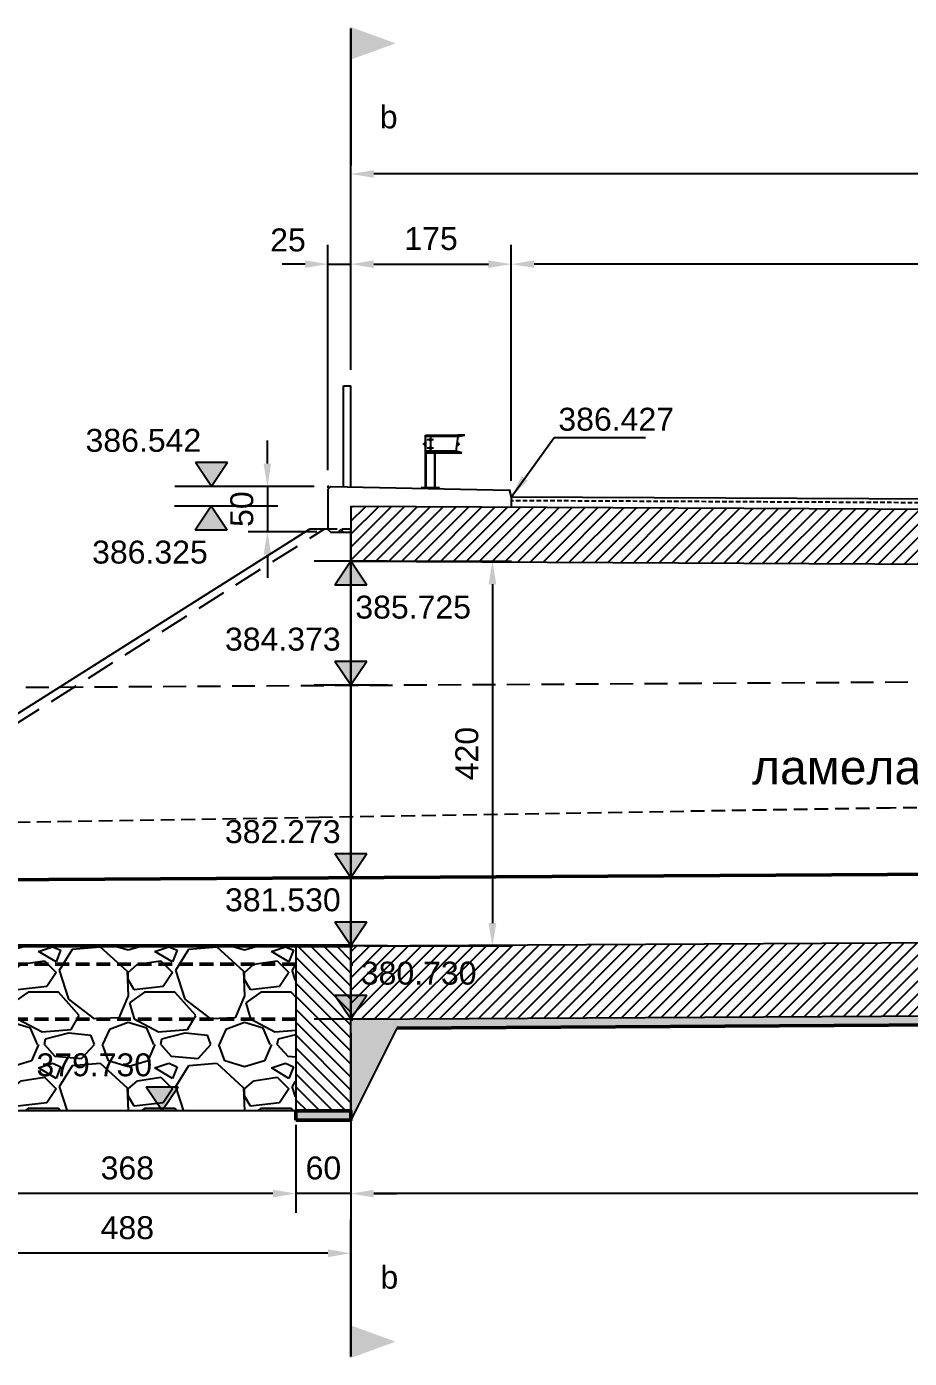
# Model space of a CAD drawing. Header units: centimetres. Extents: x 8495135 to 959133560, y 4530079 to 463453963.
# Drawn here: x 959095819 to 959096782, y 463411027 to 463412480 of the extents above; entities that cross this region are included whole.
import ezdxf
from ezdxf.enums import TextEntityAlignment as Align

# ---------------------------------------------------------------- set-up
doc = ezdxf.new("R2010")
doc.units = ezdxf.units.CM
doc.header["$LTSCALE"] = 0.1
doc.linetypes.add('DASHED', pattern=[0.75, 0.5, -0.25])
doc.linetypes.add('HIDDEN', pattern=[9.525, 6.35, -3.175])
doc.layers.add('31_VERT_ALIGNM', color=1, linetype='Continuous', lineweight=50)
doc.layers.add('br_text', color=2, linetype='Continuous', lineweight=35)
for name, color, linetype in [('40_ROADWAY', 1, 'Continuous'), ('br_dimension', 1, 'Continuous'), ('br_hatch', 9, 'Continuous'), ('br_hatch_dark', 8, 'Continuous'), ('br_hatch_tumen', 8, 'Continuous'), ('br_view_yellow', 2, 'Continuous'), ('hatch', 253, 'Continuous'), ('Kustendilska voda', 12, 'Continuous'), ('Z-Z005-G-Sect', 2, 'Continuous')]:
    doc.layers.add(name, color=color, linetype=linetype)
doc.layers.get('Defpoints').off()
doc.styles.add('1-10 cm', font='arial.ttf', dxfattribs={"height": 2.5})
doc.styles.add('MM 1 to 150', font='arial.ttf', dxfattribs={"height": 37.5})
doc.styles.add('MM_ARIAL', font='arial.ttf')
doc.dimstyles.new('MM DIM 1 to 100', dxfattribs={"dimscale": 10, "dimtxt": 2.5, "dimasz": 2.5, "dimexe": 2.1, "dimexo": 1.5, "dimgap": 1.5, "dimtad": 1, "dimdec": 0, "dimdsep": 46, "dimtxsty": 'MM_ARIAL', "dimcen": 3, "dimclrd": 1, "dimclre": 1, "dimclrt": 7, "dimaunit": 2, "dimadec": 1, "dimazin": 0, "dimtp": 100, "dimtm": 3, "dimtfac": 1, "dimtdec": 0, "dimtix": 1, "dimtmove": 0, "dimatfit": 3, "dimfxl": 0, "dimtolj": 1, "dimtzin": 0, "dimarcsym": 0})

# ---------------------------------------------------------------- blocks, each defined once
blk = doc.blocks.new('*D933')
at = {"layer": 'br_dimension', "color": 1, "linetype": 'ByBlock', "lineweight": -2, "ltscale": 3, "transparency": 16777216}
for p, q in [((959096172.5, 463412105.7), (959096172.5, 463412241.8)), ((959096347.5, 463411984.5), (959096347.5, 463412241.8)), ((959096197.5, 463412220.8), (959096322.5, 463412220.8))]:
    blk.add_line(p, q, dxfattribs=at)
at = {"layer": 'br_dimension', "color": 1, "linetype": 'ByBlock', "ltscale": 3, "transparency": 16777216}
for points in [[(959096197.5, 463412225), (959096197.5, 463412216.7), (959096172.5, 463412220.8)], [(959096322.5, 463412225), (959096322.5, 463412216.7), (959096347.5, 463412220.8)]]:
    blk.add_solid(points, dxfattribs=at)
at = {"layer": 'br_dimension', "color": 7, "linetype": 'ByBlock', "ltscale": 3, "transparency": 16777216, "insert": (959096260, 463412248.6), "char_height": 25, "attachment_point": 5, "style": 'MM_ARIAL'}
blk.add_mtext('\\A1;175', dxfattribs=at)
blk = doc.blocks.new('*D934')
at = {"layer": 'br_dimension', "color": 1, "linetype": 'ByBlock', "lineweight": -2, "ltscale": 3, "transparency": 16777216}
for p, q in [((959096147.5, 463411996), (959096147.5, 463412241.8)), ((959096172.4, 463412105.7), (959096172.4, 463412241.8)), ((959096122.5, 463412220.8), (959096097.5, 463412220.8)), ((959096147.5, 463412220.8), (959096172.4, 463412220.8)), ((959096197.4, 463412220.8), (959096222.4, 463412220.8))]:
    blk.add_line(p, q, dxfattribs=at)
at = {"layer": 'br_dimension', "color": 1, "linetype": 'ByBlock', "ltscale": 3, "transparency": 16777216}
for points in [[(959096122.5, 463412225), (959096122.5, 463412216.7), (959096147.5, 463412220.8)], [(959096197.4, 463412225), (959096197.4, 463412216.7), (959096172.4, 463412220.8)]]:
    blk.add_solid(points, dxfattribs=at)
at = {"layer": 'br_dimension', "color": 7, "linetype": 'ByBlock', "ltscale": 3, "transparency": 16777216, "insert": (959096103.9, 463412247.1), "char_height": 25, "attachment_point": 5, "style": 'MM_ARIAL'}
blk.add_mtext('\\A1;25', dxfattribs=at)
blk = doc.blocks.new('*D935')
at = {"layer": 'br_dimension', "color": 1, "linetype": 'ByBlock', "lineweight": -2, "ltscale": 3, "transparency": 16777216}
for p, q in [((959096347.5, 463411984.5), (959096347.5, 463412241.8)), ((959097497.5, 463411975.9), (959097497.5, 463412241.8)), ((959097472.5, 463412220.8), (959096372.5, 463412220.8))]:
    blk.add_line(p, q, dxfattribs=at)
at = {"layer": 'br_dimension', "color": 1, "linetype": 'ByBlock', "ltscale": 3, "transparency": 16777216}
for points in [[(959096372.5, 463412225), (959096372.5, 463412216.7), (959096347.5, 463412220.8)], [(959097472.5, 463412225), (959097472.5, 463412216.7), (959097497.5, 463412220.8)]]:
    blk.add_solid(points, dxfattribs=at)
at = {"layer": 'br_dimension', "color": 7, "linetype": 'ByBlock', "ltscale": 3, "transparency": 16777216, "insert": (959096922.5, 463412248.6), "char_height": 25, "attachment_point": 5, "style": 'MM_ARIAL'}
blk.add_mtext('\\A1;1150', dxfattribs=at)
blk = doc.blocks.new('secl')
at = {"layer": 'Z-Z005-G-Sect', "color": 7, "const_width": 0.25}
blk.add_lwpolyline([(-15, 0), (0, 0)], dxfattribs=at)
at = {"layer": 'Z-Z005-G-Sect', "color": 7}
blk.add_solid([(-15.17, -0.12), (-13.35, 4.88), (-11.53, -0.12)], dxfattribs=at)
at = {"layer": 'Z-Z005-G-Sect', "color": 7, "style": 'MM_ARIAL'}
blk.add_attdef('*', text='', height=2.5, dxfattribs=at).set_placement((-6.27, 4.2), align=Align.MIDDLE)
blk = doc.blocks.new('secr')
at = {"layer": 'Z-Z005-G-Sect', "color": 7, "const_width": 0.25}
blk.add_lwpolyline([(15, 0), (0, 0)], dxfattribs=at)
at = {"layer": 'Z-Z005-G-Sect', "color": 7}
blk.add_solid([(15.17, -0.12), (13.35, 4.88), (11.53, -0.12)], dxfattribs=at)
at = {"layer": 'Z-Z005-G-Sect', "color": 7, "style": 'MM_ARIAL'}
blk.add_attdef('*', text='', height=2.5, dxfattribs=at).set_placement((5.37, 4.13), align=Align.MIDDLE)
blk = doc.blocks.new('*D937')
at = {"layer": 'br_dimension', "color": 1, "linetype": 'ByBlock', "lineweight": -2, "ltscale": 3, "transparency": 16777216}
for p, q in [((959096081.4, 463412003.3), (959096081.4, 463412028.3)), ((959096132.5, 463411978.3), (959096060.4, 463411978.3)), ((959096081.4, 463411978.3), (959096081.4, 463411928.8)), ((959096135.5, 463411928.8), (959096060.4, 463411928.8)), ((959096081.4, 463411903.8), (959096081.4, 463411878.8))]:
    blk.add_line(p, q, dxfattribs=at)
at = {"layer": 'br_dimension', "color": 1, "linetype": 'ByBlock', "ltscale": 3, "transparency": 16777216}
for points in [[(959096077.2, 463412003.3), (959096085.6, 463412003.3), (959096081.4, 463411978.3)], [(959096077.2, 463411903.8), (959096085.6, 463411903.8), (959096081.4, 463411928.8)]]:
    blk.add_solid(points, dxfattribs=at)
at = {"layer": 'br_dimension', "color": 7, "linetype": 'ByBlock', "ltscale": 3, "transparency": 16777216, "insert": (959096053.6, 463411953.6), "char_height": 25, "attachment_point": 5, "rotation": 90, "style": 'MM_ARIAL'}
blk.add_mtext('\\A1;50', dxfattribs=at)
blk = doc.blocks.new('*U237')
at = {"ltscale": 0.5}
blk.add_hatch(color=256, dxfattribs=at).paths.add_polyline_path([(-26.2, 39), (0, 0), (26.2, 39)])
for p, q in [((-26.2, 39), (26.2, 39)), ((-26.2, 39), (0, 0)), ((0, 0), (26.2, 39)), ((-60, 0), (0, 0)), ((0, 0), (60, 0))]:
    blk.add_line(p, q, dxfattribs=at)
at = {"color": 7, "ltscale": 0.5, "style": '1-10 cm'}
blk.add_attdef('1', text='', height=37.5, dxfattribs=at).set_placement((-102, 56.7), align=Align.CENTER)
blk = doc.blocks.new('*D938')
at = {"layer": 'br_dimension', "color": 1, "linetype": 'ByBlock', "lineweight": -2, "ltscale": 3, "transparency": 16777216}
for p, q in [((959096172.5, 463412235.8), (959096172.5, 463412340.2)), ((959097672.5, 463412334.2), (959097672.5, 463412340.2)), ((959097647.5, 463412319.2), (959096197.5, 463412319.2))]:
    blk.add_line(p, q, dxfattribs=at)
at = {"layer": 'br_dimension', "color": 1, "linetype": 'ByBlock', "ltscale": 3, "transparency": 16777216}
for points in [[(959096197.5, 463412323.3), (959096197.5, 463412315), (959096172.5, 463412319.2)], [(959097647.5, 463412323.3), (959097647.5, 463412315), (959097672.5, 463412319.2)]]:
    blk.add_solid(points, dxfattribs=at)
at = {"layer": 'br_dimension', "color": 7, "linetype": 'ByBlock', "ltscale": 3, "transparency": 16777216, "insert": (959096922.5, 463412347.1), "char_height": 25, "attachment_point": 5, "style": 'MM_ARIAL'}
blk.add_mtext('\\A1;3000 / 2=1500', dxfattribs=at)
blk = doc.blocks.new('*U242')
at = {"ltscale": 0.5}
blk.add_hatch(color=256, dxfattribs=at).paths.add_polyline_path([(-26.2, 39), (0, 0), (26.2, 39)])
for p, q in [((-26.2, 39), (26.2, 39)), ((-26.2, 39), (0, 0)), ((0, 0), (26.2, 39)), ((-60, 0), (0, 0)), ((0, 0), (60, 0))]:
    blk.add_line(p, q, dxfattribs=at)
at = {"color": 7, "ltscale": 0.5, "style": '1-10 cm'}
blk.add_attdef('1', text='', height=37.5, dxfattribs=at).set_placement((111.6, 56.7), align=Align.CENTER)
blk = doc.blocks.new('*U243')
at = {"ltscale": 0.5}
blk.add_hatch(color=256, dxfattribs=at).paths.add_polyline_path([(-26.2, 39), (0, 0), (26.2, 39)])
for p, q in [((-26.2, 39), (26.2, 39)), ((-26.2, 39), (0, 0)), ((0, 0), (26.2, 39)), ((-60, 0), (0, 0)), ((0, 0), (60, 0))]:
    blk.add_line(p, q, dxfattribs=at)
at = {"color": 7, "ltscale": 0.5, "style": '1-10 cm'}
blk.add_attdef('1', text='', height=37.5, dxfattribs=at).set_placement((100.2, 56.7), align=Align.CENTER)
blk = doc.blocks.new('*D949')
at = {"layer": 'br_dimension', "color": 1, "linetype": 'ByBlock', "lineweight": -2, "ltscale": 3, "transparency": 16777216}
for p, q in [((959096187.5, 463411896.7), (959096347.9, 463411896.7)), ((959096326.9, 463411871.7), (959096326.9, 463411502.1)), ((959096187.5, 463411477.1), (959096347.9, 463411477.1))]:
    blk.add_line(p, q, dxfattribs=at)
at = {"layer": 'br_dimension', "color": 1, "linetype": 'ByBlock', "ltscale": 3, "transparency": 16777216}
for points in [[(959096322.7, 463411871.7), (959096331.1, 463411871.7), (959096326.9, 463411896.7)], [(959096322.7, 463411502.1), (959096331.1, 463411502.1), (959096326.9, 463411477.1)]]:
    blk.add_solid(points, dxfattribs=at)
at = {"layer": 'br_dimension', "color": 7, "linetype": 'ByBlock', "ltscale": 3, "transparency": 16777216, "insert": (959096299.1, 463411686.9), "char_height": 25, "attachment_point": 5, "rotation": 90, "style": 'MM_ARIAL'}
blk.add_mtext('\\A1;420', dxfattribs=at)
blk = doc.blocks.new('*U345')
at = {"ltscale": 0.5}
blk.add_hatch(color=256, dxfattribs=at).paths.add_polyline_path([(-26.2, 39), (0, 0), (26.2, 39)])
for p, q in [((-26.2, 39), (26.2, 39)), ((-26.2, 39), (0, 0)), ((0, 0), (26.2, 39)), ((-60, 0), (0, 0)), ((0, 0), (60, 0))]:
    blk.add_line(p, q, dxfattribs=at)
at = {"color": 7, "ltscale": 0.5, "style": '1-10 cm'}
blk.add_attdef('1', text='', height=37.5, dxfattribs=at).set_placement((-110.6, 56.7), align=Align.CENTER)
blk = doc.blocks.new('*D951')
at = {"layer": 'br_dimension', "color": 1, "linetype": 'ByBlock', "lineweight": -2, "ltscale": 3, "transparency": 16777216}
for p, q in [((959095684.7, 463411272.1), (959095684.7, 463411120.9)), ((959096172.5, 463411272.1), (959096172.5, 463411120.9)), ((959096147.5, 463411141.9), (959095709.7, 463411141.9))]:
    blk.add_line(p, q, dxfattribs=at)
at = {"layer": 'br_dimension', "color": 1, "linetype": 'ByBlock', "ltscale": 3, "transparency": 16777216}
for points in [[(959095709.7, 463411146.1), (959095709.7, 463411137.7), (959095684.7, 463411141.9)], [(959096147.5, 463411146.1), (959096147.5, 463411137.7), (959096172.5, 463411141.9)]]:
    blk.add_solid(points, dxfattribs=at)
at = {"layer": 'br_dimension', "color": 7, "linetype": 'ByBlock', "ltscale": 3, "transparency": 16777216, "insert": (959095928.6, 463411169.6), "char_height": 25, "attachment_point": 5, "style": 'MM_ARIAL'}
blk.add_mtext('\\A1;488', dxfattribs=at)
blk = doc.blocks.new('*D955')
at = {"layer": 'br_hatch_tumen', "color": 1, "lineweight": -2, "transparency": 16777216}
for p, q in [((959096112.5, 463411282.1), (959096112.5, 463411186)), ((959096172.5, 463411272.1), (959096172.5, 463411186)), ((959096087.5, 463411207), (959096062.5, 463411207)), ((959096172.5, 463411207), (959096112.5, 463411207)), ((959096197.5, 463411207), (959096222.5, 463411207))]:
    blk.add_line(p, q, dxfattribs=at)
at = {"layer": 'br_hatch_tumen', "color": 1, "transparency": 16777216}
for points in [[(959096087.5, 463411211.2), (959096087.5, 463411202.8), (959096112.5, 463411207)], [(959096197.5, 463411211.2), (959096197.5, 463411202.8), (959096172.5, 463411207)]]:
    blk.add_solid(points, dxfattribs=at)
at = {"layer": 'br_hatch_tumen', "color": 7, "transparency": 16777216, "insert": (959096142.5, 463411234.8), "char_height": 25, "attachment_point": 5, "style": 'MM_ARIAL'}
blk.add_mtext('\\A1;60', dxfattribs=at)
blk = doc.blocks.new('*D956')
at = {"layer": 'br_hatch_tumen', "color": 1, "lineweight": -2, "transparency": 16777216}
for p, q in [((959095744.7, 463411282.1), (959095744.7, 463411186)), ((959096112.5, 463411282.1), (959096112.5, 463411186)), ((959096087.5, 463411207), (959095769.7, 463411207))]:
    blk.add_line(p, q, dxfattribs=at)
at = {"layer": 'br_hatch_tumen', "color": 1, "transparency": 16777216}
for points in [[(959095769.7, 463411211.2), (959095769.7, 463411202.8), (959095744.7, 463411207)], [(959096087.5, 463411211.2), (959096087.5, 463411202.8), (959096112.5, 463411207)]]:
    blk.add_solid(points, dxfattribs=at)
at = {"layer": 'br_hatch_tumen', "color": 7, "transparency": 16777216, "insert": (959095928.6, 463411234.8), "char_height": 25, "attachment_point": 5, "style": 'MM_ARIAL'}
blk.add_mtext('\\A1;368', dxfattribs=at)
blk = doc.blocks.new('*D943')
at = {"layer": 'br_hatch_tumen', "color": 1, "lineweight": -2, "transparency": 16777216}
for p, q in [((959096172.5, 463411382.1), (959096172.5, 463411186)), ((959097672.5, 463411391.1), (959097672.5, 463411186)), ((959097647.5, 463411207), (959096197.5, 463411207))]:
    blk.add_line(p, q, dxfattribs=at)
at = {"layer": 'br_hatch_tumen', "color": 1, "transparency": 16777216}
for points in [[(959096197.5, 463411211.2), (959096197.5, 463411202.8), (959096172.5, 463411207)], [(959097647.5, 463411211.2), (959097647.5, 463411202.8), (959097672.5, 463411207)]]:
    blk.add_solid(points, dxfattribs=at)
at = {"layer": 'br_hatch_tumen', "color": 7, "transparency": 16777216, "insert": (959096922.5, 463411234.8), "char_height": 25, "attachment_point": 5, "style": 'MM_ARIAL'}
blk.add_mtext('\\A1;1500', dxfattribs=at)

msp = doc.modelspace()

# ---------------------------------------------------------------- hatches: boundary and pattern name
at = {"layer": 'br_hatch'}
h = msp.add_hatch(dxfattribs=at)
h.set_pattern_fill('_USER,_I', color=256, scale=10, angle=45, style=2, pattern_type=0)
h.set_pattern_definition([(45, (959110038.566, 463433994.73), (-7.071068, 7.071068), [])])
h.paths.add_polyline_path([(959097672.47, 463411884.09), (959097672.47, 463411944.09), (959096922.47, 463411952.86), (959096178.55, 463411956.67), (959096172.47, 463411956.3), (959096172.47, 463411896.7), (959096922.82, 463411892.85), (959096922.62, 463411892.85)])
h = msp.add_hatch(dxfattribs=at)
h.set_pattern_fill('_USER,_I', color=256, scale=10, angle=135, style=2, pattern_type=0)
h.set_pattern_definition([(45, (967592988.714, 458883818.671), (7.071067812, -7.071067812), [])])
h.paths.add_polyline_path([(959096172.47, 463411477.11), (959096922.47, 463411481.61), (959096922.47, 463411401.61), (959096172.47, 463411397.11)])
h = msp.add_hatch(dxfattribs=at)
h.set_pattern_fill('_USER,_I', color=256, scale=10, angle=45, style=2, pattern_type=0)
h.set_pattern_definition([(135, (959085306.38, 463433994.73), (7.071068, 7.071068), [])])
h.paths.add_polyline_path([(959096112.47, 463411477.11), (959096172.47, 463411477.11), (959096172.47, 463411297.11), (959096112.47, 463411297.11)])
h.paths.add_polyline_path([(959095684.72, 463411477.11), (959095744.72, 463411477.11), (959095744.72, 463411297.11), (959095684.72, 463411297.11)])
h = msp.add_hatch(dxfattribs=at)
h.set_pattern_fill('GRAVEL', color=256, scale=5, style=2)
h.set_pattern_definition([(311.9872125, (967592899.274, 458883945.671), (1016.00000008, -1142.999999929), [17.086072, -1691.524182]), (355.030259, (967592910.704, 458883932.971), (-1523.999999397, 127.000007235), [29.320236, -2902.7024447]), (47.4895529, (967592939.914, 458883930.431), (-1270.0000005364, -1396.999999512), [20.674076, -2046.7361397]), (272.726311, (967592989.444, 458883898.681), (-127.000000266, 2539.9999999867), [26.700226, -2643.3218713]), (247.16634582, (967592990.714, 458883872.011), (635.000000053, 1523.9999999778), [26.181685, -2591.9903873]), (182.726311, (967592980.554, 458883847.881), (2539.9999999867, 127.000000266), [26.700226, -2643.3218713]), (142.30575953, (967592953.884, 458883846.611), (1650.9999999268, -1270.000000095), [35.309683, -3495.6557657]), (107.74467163, (967592925.944, 458883868.201), (-889.000000239, 2793.999999924), [33.335976, -3300.2628301]), (58.57043438, (967592915.784, 458883899.951), (1016.000000144, 1650.9999999113), [26.79065, -2652.277285]), (4.7636417, (967592929.754, 458883922.811), (-1396.99999998, -127.00000022), [30.585664, -1498.6968475]), (317.6025622, (967592960.234, 458883925.351), (1523.9999999512, -1397.0000000532), [39.553896, -3915.8386256]), (41.18592517, (967592863.714, 458883897.411), (888.999999947, 762.000000062), [13.500227, -1336.5282912]), (8.5307656, (967592873.874, 458883906.301), (-1651.0000000445, -253.999999712), [25.684099, -2542.7319499]), (315, (967592899.27, 458883910.11), (2e-14, -127), [17.960467, -161.6446554]), (336.80140949, (967592908.164, 458883925.351), (-635.000000017, 253.999999955), [9.672066, -957.5311184]), (248.1985905, (967592917.054, 458883921.54), (127.000000027, 380.99999999), [13.678281, -670.2376495]), (149.03624347, (967592911.974, 458883908.841), (-381.00000001, 253.999999986), [22.215983, -718.3149076]), (18.4349488, (967592892.924, 458883920.27), (-254, -126.99999999), [16.064357, -385.5449058]), (163.61045967, (967592990.714, 458883921.541), (-1270, 381), [22.5044, -2227.9413336]), (109.65382406, (967592969.124, 458883927.891), (508.0000000465, -1396.9999999835), [18.879947, -1869.1107839]), (246.80140949, (967592892.924, 458883945.671), (253.999999956, 635.000000018), [19.344005, -947.8591794]), (196.38954033, (967592885.304, 458883927.891), (1270.0000000266, 380.999999911), [22.5044, -2227.9413336]), (200.55604522, (967592990.714, 458883842.801), (635, 254), [21.70176, -1063.3867157]), (245.2248594, (967592970.394, 458883835.181), (635.000000756, 1396.999999656), [18.183606, -1800.179669]), (113.19859051, (967592891.654, 458883818.671), (-253.99999996, 635.000000016), [19.344005, -947.8591794]), (162.64597536, (967592884.034, 458883836.451), (1650.999999967, -508.0000001066), [21.289137, -2107.618799]), (110.55604522, (967592953.884, 458883818.671), (254.000000004, -634.999999998), [10.85088, -1074.2375957]), (78.69006753, (967592899.274, 458883818.67), (127, 508), [6.47573, -641.0997482]), (14.03624347, (967592900.544, 458883825.02), (-381, -127), [26.181685, -497.4527295]), (353.99099404, (967592925.944, 458883831.371), (-1269.9999999933, 127.0000000665), [24.26335, -2402.0682432]), (236.30993247, (967592911.974, 458883897.41), (127.00000002, 253.99999999), [18.316194, -439.588818]), (186.84277341, (967592901.814, 458883882.171), (-2159.0000000133, -253.999999887), [31.977838, -3165.8004533]), (119.0546041, (967592870.064, 458883878.361), (508.000000014, -888.999999992), [13.075412, -1294.4696159]), (90, (967592863.71, 458883889.79), (127, 127), [7.62, -119.38]), (59.74356284, (967592928.484, 458883835.181), (-507.999999938, -889.0000000355), [17.643348, -1746.6970387]), (131.9872125, (967592937.374, 458883850.421), (-1016.000000084, 1142.9999999255), [34.172144, -1674.43811]), (180, (967592914.51, 458883875.82), (-127, 127), [33.02, -93.98]), (214.6951535, (967592881.494, 458883875.821), (-1270.000000481, -888.999999313), [20.080478, -1987.9658362]), (285.9453959, (967592864.984, 458883864.391), (126.99999999, -508.000000002), [18.491454, -906.082502]), (332.35402464, (967592870.064, 458883846.611), (2413.0000000887, -1269.9999998315), [30.107255, -2980.6232211]), (4.57392126, (967592896.734, 458883832.641), (1651, 127), [31.851473, -3153.2923228])])
h.paths.add_polyline_path([(959096112.47, 463411477.11), (959096112.47, 463411297.11), (959095744.72, 463411297.11), (959095744.72, 463411477.11)])
h = msp.add_hatch(color=256, dxfattribs=at)
h.dxf.hatch_style = 1
h.paths.add_polyline_path([(959097672.47, 463411406.11), (959099172.47, 463411415.11), (959099172.47, 463411405.11), (959097672.47, 463411396.11)])
h.paths.add_polyline_path([(959096172.47, 463411397.11), (959097672.47, 463411406.11), (959097672.47, 463411396.11), (959096172.47, 463411387.11)])
h = msp.add_hatch(color=256, dxfattribs=at)
h.dxf.hatch_style = 1
h.paths.add_polyline_path([(959096172.47, 463411397.11), (959096174.47, 463411397.11), (959096174.47, 463411387.11), (959096222.62, 463411387.39), (959096190.99, 463411324.15), (959096172.47, 463411324.15)])
h.paths.add_polyline_path([(959096172.47, 463411324.15), (959096190.99, 463411324.15), (959096172.47, 463411287.11), (959096172.47, 463411297.11)])
h = msp.add_hatch(color=256, dxfattribs=at)
h.dxf.hatch_style = 1
h.paths.add_polyline_path([(959096112.47, 463411297.11), (959096112.47, 463411287.11), (959096172.47, 463411287.11), (959096172.47, 463411297.11)])
h.paths.add_polyline_path([(959095744.72, 463411287.11), (959095744.72, 463411297.11), (959095684.72, 463411297.11), (959095684.72, 463411287.11)])

# ---------------------------------------------------------------- linework, layer by layer
at = {"layer": '31_VERT_ALIGNM'}
for p, q in [((959094430.33, 463411540.99), (959100524.47, 463411577.56)), ((959096174.47, 463411477.11), (959095684.72, 463411477.11)), ((959096174.47, 463411457.11), (959096172.47, 463411457.11)), ((959096174.47, 463411397.11), (959096172.47, 463411397.11)), ((959096222.62, 463411387.39), (959099122.62, 463411404.81)), ((959096112.47, 463411297.11), (959096112.47, 463411287.11))]:
    msp.add_line(p, q, dxfattribs=at)
at = {"layer": '31_VERT_ALIGNM', "linetype": 'DASHED', "ltscale": 300}
for p, q in [((959096112.47, 463411457.11), (959095744.72, 463411457.11)), ((959096112.47, 463411397.11), (959095744.72, 463411397.11))]:
    msp.add_line(p, q, dxfattribs=at)
at = {"layer": '31_VERT_ALIGNM'}
msp.add_lwpolyline([(959096112.47, 463411287.11), (959096172.47, 463411287.11), (959096172.47, 463411297.11), (959096112.47, 463411297.11)], dxfattribs=at)
at = {"layer": '40_ROADWAY'}
msp.add_line((959097497.47, 463411960.91), (959096347.47, 463411966.8), dxfattribs=at)
at = {"layer": '40_ROADWAY', "linetype": 'DASHED', "ltscale": 100}
msp.add_line((959097497.47, 463411956.91), (959096347.47, 463411962.8), dxfattribs=at)
at = {"layer": 'br_dimension'}
msp.add_line((959096222.62, 463411387.39), (959096172.47, 463411287.11), dxfattribs=at)
at = {"layer": 'br_hatch'}
msp.add_line((959096112.47, 463411297.11), (959095744.72, 463411297.11), dxfattribs=at)
at = {"layer": 'br_hatch_dark', "linetype": 'HIDDEN', "ltscale": 50}
msp.add_line((959095684.72, 463411642.11), (959096143.38, 463411931.77), dxfattribs=at)
at = {"layer": 'br_hatch_dark', "linetype": 'DASHED', "ltscale": 200}
msp.add_line((959096172.47, 463411931.77), (959096150.54, 463411931.77), dxfattribs=at)
at = {"layer": 'br_hatch_dark', "linetype": 'DASHED', "ltscale": 300}
msp.add_lwpolyline([(959098922.47, 463411599.75), (959098537.87, 463411597.55), (959098248.87, 463411595.05), (959097672.47, 463411618.25), (959097329.87, 463411632.05), (959096760.77, 463411627.55), (959096422.47, 463411621.95), (959096137.47, 463411617.15), (959095377.07, 463411605.05), (959095260.07, 463411519.55), (959095179.47, 463411482.95), (959095172.47, 463411484.95), (959094981.07, 463411538.95), (959094296.75, 463411491.7)], dxfattribs=at)
at = {"layer": 'br_hatch_tumen'}
msp.add_line((959096092.77, 463411956.7), (959096054.83, 463411956.7), dxfattribs=at)
msp.add_lwpolyline([(959096148.98, 463411978.27), (959096147.48, 463411978.3), (959096147.48, 463411976.8)], dxfattribs=at)
at = {"layer": 'br_view_yellow', "linetype": 'ByBlock', "ltscale": 3}
for p, q in [((959096150.48, 463411978.24), (959096147.48, 463411975.3)), ((959096147.48, 463411975.3), (959096147.48, 463411931.3)), ((959096150.48, 463411978.24), (959096345.34, 463411974.34)), ((959096345.34, 463411974.84), (959096347.47, 463411966.8)), ((959096347.47, 463411966.8), (959096347.47, 463411955.8)), ((959096147.48, 463411931.3), (959096150.48, 463411928.3)), ((959096161.48, 463411931.3), (959096158.48, 463411928.3)), ((959096161.48, 463411931.3), (959096164.48, 463411928.3)), ((959096150.48, 463411928.3), (959096172.48, 463411928.3))]:
    msp.add_line(p, q, dxfattribs=at)
at = {"layer": 'br_view_yellow'}
for p, q in [((959096172.47, 463411956.7), (959096922.47, 463411952.86)), ((959096172.47, 463411956.7), (959096172.47, 463411397.11)), ((959095684.72, 463411652.11), (959096127.47, 463411931.77)), ((959096150.25, 463411931.77), (959096127.47, 463411931.77)), ((959096172.47, 463411477.11), (959096172.47, 463411931.77)), ((959096172.47, 463411896.7), (959096922.47, 463411892.86)), ((959096172.47, 463411477.11), (959099172.47, 463411495.11)), ((959096172.47, 463411397.11), (959099172.47, 463411415.11))]:
    msp.add_line(p, q, dxfattribs=at)
msp.add_lwpolyline([(959096112.47, 463411477.11), (959096112.47, 463411297.11), (959096172.47, 463411297.11), (959096172.47, 463411477.11), (959096112.47, 463411477.11)], dxfattribs=at)
at = {"layer": 'hatch'}
for p, q in [((959096164.47, 463411977.96), (959096164.47, 463412087.96)), ((959096164.47, 463412087.96), (959096172.47, 463412087.96)), ((959096172.47, 463411977.8), (959096172.47, 463412087.96)), ((959096254.02, 463412034.37), (959096296.66, 463412034.37)), ((959096254.02, 463412014.97), (959096254.02, 463412034.37)), ((959096254.02, 463412034.37), (959096264.42, 463412034.37)), ((959096254.02, 463412033.87), (959096294.48, 463412033.87)), ((959096289.22, 463412032.67), (959096254.02, 463412032.67)), ((959096289.22, 463412032.67), (959096286.98, 463412016.67)), ((959096296.66, 463412034.37), (959096289.22, 463412034.37)), ((959096289.22, 463412032.67), (959096296.66, 463412034.37)), ((959096252.12, 463412025.17), (959096252.22, 463412025.27)), ((959096252.12, 463412024.17), (959096252.12, 463412025.17)), ((959096252.22, 463412024.07), (959096252.12, 463412024.17)), ((959096252.22, 463412025.27), (959096252.62, 463412025.27)), ((959096252.22, 463412025.27), (959096252.22, 463412024.07)), ((959096252.62, 463412024.07), (959096252.22, 463412024.07)), ((959096252.62, 463412025.49), (959096252.62, 463412023.85)), ((959096252.78, 463412025.76), (959096253.72, 463412025.76)), ((959096253.72, 463412025.22), (959096252.78, 463412025.22)), ((959096253.72, 463412024.12), (959096252.78, 463412024.12)), ((959096253.72, 463412023.57), (959096252.78, 463412023.57)), ((959096253.72, 463412025.87), (959096253.72, 463412023.47)), ((959096254.02, 463412025.87), (959096253.72, 463412025.87)), ((959096253.72, 463412023.47), (959096254.02, 463412023.47)), ((959096254.02, 463412030.37), (959096254.32, 463412030.37)), ((959096254.02, 463412023.47), (959096254.02, 463412025.87)), ((959096254.02, 463412018.97), (959096254.32, 463412018.97)), ((959096254.32, 463412018.97), (959096254.32, 463412030.37)), ((959096255.83, 463412020.37), (959096262.62, 463412020.37)), ((959096255.84, 463412029.37), (959096262.63, 463412029.37)), ((959096259.22, 463412032.13), (959096259.22, 463412017.35)), ((959096288.33, 463412023.42), (959096288.66, 463412025.8)), ((959096288.63, 463412023.38), (959096288.33, 463412023.42)), ((959096288.96, 463412025.76), (959096288.63, 463412023.38)), ((959096288.64, 463412023.48), (959096289.57, 463412023.35)), ((959096288.66, 463412025.8), (959096288.96, 463412025.76)), ((959096288.72, 463412024.03), (959096289.65, 463412023.9)), ((959096288.87, 463412025.11), (959096289.8, 463412024.98)), ((959096289.88, 463412025.53), (959096288.95, 463412025.66)), ((959096290, 463412025.23), (959096289.77, 463412023.6)), ((959096289.8, 463412023.82), (959096290.2, 463412023.77)), ((959096290.36, 463412024.96), (959096289.97, 463412025.01)), ((959096290.36, 463412024.96), (959096290.2, 463412023.77)), ((959096290.2, 463412023.77), (959096290.31, 463412023.85)), ((959096290.31, 463412023.85), (959096290.45, 463412024.84)), ((959096290.45, 463412024.84), (959096290.36, 463412024.96)), ((959096286.98, 463412016.67), (959096254.02, 463412016.67)), ((959096254.02, 463412015.47), (959096291.49, 463412015.47)), ((959096254.02, 463411976.23), (959096254.02, 463412014.97)), ((959096254.02, 463412014.97), (959096293.38, 463412014.97)), ((959096254.52, 463411976.23), (959096254.52, 463412014.97)), ((959096263.92, 463411976.23), (959096263.92, 463412014.97)), ((959096264.42, 463411976.23), (959096264.42, 463412014.97)), ((959096293.38, 463412014.97), (959096286.98, 463412016.67)), ((959096269.22, 463411976.86), (959096249.22, 463411976.86)), ((959096249.22, 463411976.86), (959096249.22, 463411976.26)), ((959096269.22, 463411975.86), (959096269.22, 463411976.86))]:
    msp.add_line(p, q, dxfattribs=at)
for points in [[(959096258.68, 463412030.32), (959096258.13, 463412029.37), (959096258.68, 463412028.42), (959096259.77, 463412028.42), (959096260.32, 463412029.37), (959096259.77, 463412030.32)], [(959096258.68, 463412021.32), (959096258.13, 463412020.37), (959096258.68, 463412019.42), (959096259.77, 463412019.42), (959096260.32, 463412020.37), (959096259.77, 463412021.32)]]:
    msp.add_lwpolyline(points, close=True, dxfattribs=at)
for centre in [(959096259.22, 463412029.37), (959096259.22, 463412020.37)]:
    msp.add_circle(centre, 0.95, dxfattribs=at)
for centre, radius, start, end in [((959096252.94, 463412025.49), 0.317, 120, 240), ((959096253.65, 463412024.67), 1.03, 147.79577, 212.20423), ((959096252.94, 463412023.85), 0.317, 120, 240), ((959096289.45, 463412023.65), 0.317, 292, 52), ((959096288.86, 463412024.56), 1.03, 319.79577, 24.20423), ((959096289.68, 463412025.28), 0.317, 292, 52)]:
    msp.add_arc(centre, radius, start, end, dxfattribs=at)
at = {"layer": 'Kustendilska voda', "color": 1, "linetype": 'DASHED', "ltscale": 500}
msp.add_line((959094430.33, 463411750.99), (959100524.47, 463411787.56), dxfattribs=at)

# ---------------------------------------------------------------- block references
at = {"layer": 'br_dimension', "ltscale": 0.5}
ref = msp.add_blockref('*U242', (959096020.39, 463411978.3), dxfattribs=dict(at, xscale=-0.6666669994593644, yscale=0.666667, zscale=0.666667, rotation=359.9999689842867))
ref.add_attrib('1', '386.542', dxfattribs={"layer": '0', "color": 7, "ltscale": 0.5, "height": 25, "rotation": 359.99997, "style": '1-10 cm'}).set_placement((959095946.11, 463412016.13), align=Align.CENTER)
ref = msp.add_blockref('*U243', (959096020.17, 463411956.7), dxfattribs=dict(at, xscale=0.6666669994593644, yscale=0.6666669994593644, zscale=0.6666669994593644, rotation=179.9999689837528))
ref.add_attrib('1', '386.325', dxfattribs={"layer": '0', "color": 7, "ltscale": 0.5, "height": 25, "rotation": 359.99997, "style": '1-10 cm'}).set_placement((959095953.27, 463411894.21), align=Align.CENTER)
ref = msp.add_blockref('*U237', (959096172.47, 463411896.7), dxfattribs=dict(at, xscale=0.6666669994593644, yscale=0.6666669994593644, zscale=0.6666669994593644, rotation=179.9999689837528))
ref.add_attrib('1', '385.725', dxfattribs={"layer": '0', "color": 7, "ltscale": 0.5, "height": 25, "rotation": 359.99997, "style": '1-10 cm'}).set_placement((959096240.43, 463411834.21), align=Align.CENTER)
ref = msp.add_blockref('*U242', (959096172.47, 463411761.45), dxfattribs=dict(at, xscale=-0.6666669994593644, yscale=0.666667, zscale=0.666667, rotation=359.9999689842867))
ref.add_attrib('1', '384.373', dxfattribs={"layer": '0', "color": 7, "ltscale": 0.5, "height": 25, "rotation": 359.99997, "style": '1-10 cm'}).set_placement((959096098.19, 463411799.28), align=Align.CENTER)
ref = msp.add_blockref('*U242', (959096172.47, 463411551.45), dxfattribs=dict(at, xscale=-0.6666669994593644, yscale=0.666667, zscale=0.666667, rotation=359.9999689842867))
ref.add_attrib('1', '382.273', dxfattribs={"layer": '0', "color": 7, "ltscale": 0.5, "height": 25, "rotation": 359.99997, "style": '1-10 cm'}).set_placement((959096098.19, 463411589.28), align=Align.CENTER)
ref = msp.add_blockref('*U242', (959096172.47, 463411477.11), dxfattribs=dict(at, xscale=-0.6666669994593644, yscale=0.666667, zscale=0.666667, rotation=359.9999689842867))
ref.add_attrib('1', '381.530', dxfattribs={"layer": '0', "color": 7, "ltscale": 0.5, "height": 25, "rotation": 359.99997, "style": '1-10 cm'}).set_placement((959096098.28, 463411514.94), align=Align.CENTER)
ref = msp.add_blockref('*U345', (959096172.47, 463411397.11), dxfattribs=dict(at, xscale=-0.6666669994593644, yscale=0.666667, zscale=0.666667, rotation=359.9999689842867))
ref.add_attrib('1', '380.730', dxfattribs={"layer": '0', "color": 7, "ltscale": 0.5, "height": 25, "rotation": 359.99997, "style": '1-10 cm'}).set_placement((959096246.44, 463411434.94), align=Align.CENTER)
ref = msp.add_blockref('*U242', (959095966.72, 463411297.11), dxfattribs=dict(at, xscale=-0.6666669994593644, yscale=0.666667, zscale=0.666667, rotation=359.9999689842867))
ref.add_attrib('1', '379.730', dxfattribs={"layer": '0', "color": 7, "ltscale": 0.5, "height": 25, "rotation": 359.99997, "style": '1-10 cm'}).set_placement((959095892.52, 463411334.94), align=Align.CENTER)
at = {"layer": 'Defpoints'}
ref = msp.add_blockref('secr', (959096172.45, 463412328.19), dxfattribs=dict(at, xscale=-10.00005, yscale=10.00005, zscale=10.00005, rotation=270))
ref.add_attrib('*', 'b', dxfattribs={"layer": 'Z-Z005-G-Sect', "color": 7, "height": 25, "style": 'MM_ARIAL'}).set_placement((959096213.75, 463412381.94), align=Align.MIDDLE)
ref = msp.add_blockref('secl', (959096172.45, 463411178.95), dxfattribs=dict(at, xscale=-10.000005, yscale=10.000005, zscale=10.000005, rotation=270))
ref.add_attrib('*', 'b', dxfattribs={"layer": 'Z-Z005-G-Sect', "color": 7, "height": 25, "style": 'MM_ARIAL'}).set_placement((959096214.45, 463411116.26), align=Align.MIDDLE)

# ---------------------------------------------------------------- texts
at = {"layer": 'br_text', "insert": (959096610.16, 463411690.91), "char_height": 37.5, "width": 286.5059, "attachment_point": 1, "style": 'MM 1 to 150'}
msp.add_mtext('{\\fArial|b0|i0|c204|p34;ламела 2}', dxfattribs=at)
at = {"layer": 'br_view_yellow', "linetype": 'ByBlock', "ltscale": 3, "style": 'MM 1 to 150'}
msp.add_text('386.427', height=25, dxfattribs=at).set_placement((959096398.83, 463412039.17))

# ---------------------------------------------------------------- dimensions: what is measured, and where the dimension line sits
at = {"layer": 'br_dimension', "linetype": 'ByBlock', "ltscale": 3}
dim = msp.add_linear_dim(base=(959096172.47, 463412319.15), p1=(959097672.47, 463412319.15), p2=(959096172.47, 463412220.85), angle=180, text='3000 / 2=<>', dimstyle='MM DIM 1 to 100', dxfattribs=at)
dim.commit()
dim.dimension.update_dxf_attribs({"geometry": '*D938', "text_midpoint": (959096922.47, 463412347.09)})
for p1, picture, middle in [((959096172.48, 463412090.7), '*D933', (959096259.97, 463412248.61)), ((959097497.47, 463411960.91), '*D935', (959096922.47, 463412248.61))]:
    dim = msp.add_linear_dim(base=(959096347.47, 463412220.85), p1=p1, p2=(959096347.47, 463411969.54), dimstyle='MM DIM 1 to 100', dxfattribs=at)
    dim.commit()
    dim.dimension.update_dxf_attribs({"geometry": picture, "text_midpoint": middle})
dim = msp.add_linear_dim(base=(959096172.37, 463412220.85), p1=(959096147.47, 463411981.04), p2=(959096172.37, 463412090.7), dimstyle='MM DIM 1 to 100', override={"dimtmove": 2}, dxfattribs=at)
dim.commit()
dim.dimension.update_dxf_attribs({"geometry": '*D934', "text_midpoint": (959096103.91, 463412247.13), "dimtype": 160})
dim = msp.add_linear_dim(base=(959096081.399, 463411928.7999), p1=(959096147.483, 463411978.3001), p2=(959096150.493, 463411928.7999), angle=90, dimstyle='MM DIM 1 to 100', override={"dimtmove": 2}, dxfattribs=at)
dim.commit()
dim.dimension.update_dxf_attribs({"geometry": '*D937', "text_midpoint": (959096053.6347, 463411953.55)})
for base, p1, p2, angle, picture, middle in [((959096326.88, 463411477.11), (959096172.47, 463411896.7), (959096172.47, 463411477.11), 90, '*D949', (959096299.12, 463411686.9)), ((959095684.72, 463411141.89), (959096172.47, 463411287.11), (959095684.72, 463411287.11), 180, '*D951', (959095928.6, 463411169.65))]:
    dim = msp.add_linear_dim(base=base, p1=p1, p2=p2, angle=angle, dimstyle='MM DIM 1 to 100', dxfattribs=at)
    dim.commit()
    dim.dimension.update_dxf_attribs({"geometry": picture, "text_midpoint": middle})
at = {"layer": 'br_hatch_tumen'}
for base, p1, p2, picture, middle in [((959096172.47, 463411207), (959097672.46, 463411406.11), (959096172.47, 463411397.11), '*D943', (959096922.47, 463411234.76)), ((959095744.72, 463411207), (959096112.47, 463411297.11), (959095744.72, 463411297.11), '*D956', (959095928.6, 463411234.77)), ((959096112.47, 463411207), (959096172.47, 463411287.11), (959096112.47, 463411297.11), '*D955', (959096142.47, 463411234.76))]:
    dim = msp.add_linear_dim(base=base, p1=p1, p2=p2, angle=180, dimstyle='MM DIM 1 to 100', dxfattribs=at)
    dim.commit()
    dim.dimension.update_dxf_attribs({"geometry": picture, "text_midpoint": middle})

# ---------------------------------------------------------------- leaders
at = {"layer": 'br_dimension', "linetype": 'ByBlock', "ltscale": 3}
msp.add_leader([(959096347.47, 463411966.8), (959096394.13, 463412031.89), (959096493.94, 463412031.89)], dimstyle='MM DIM 1 to 100', dxfattribs=at)

doc.saveas('drawing.dxf')
